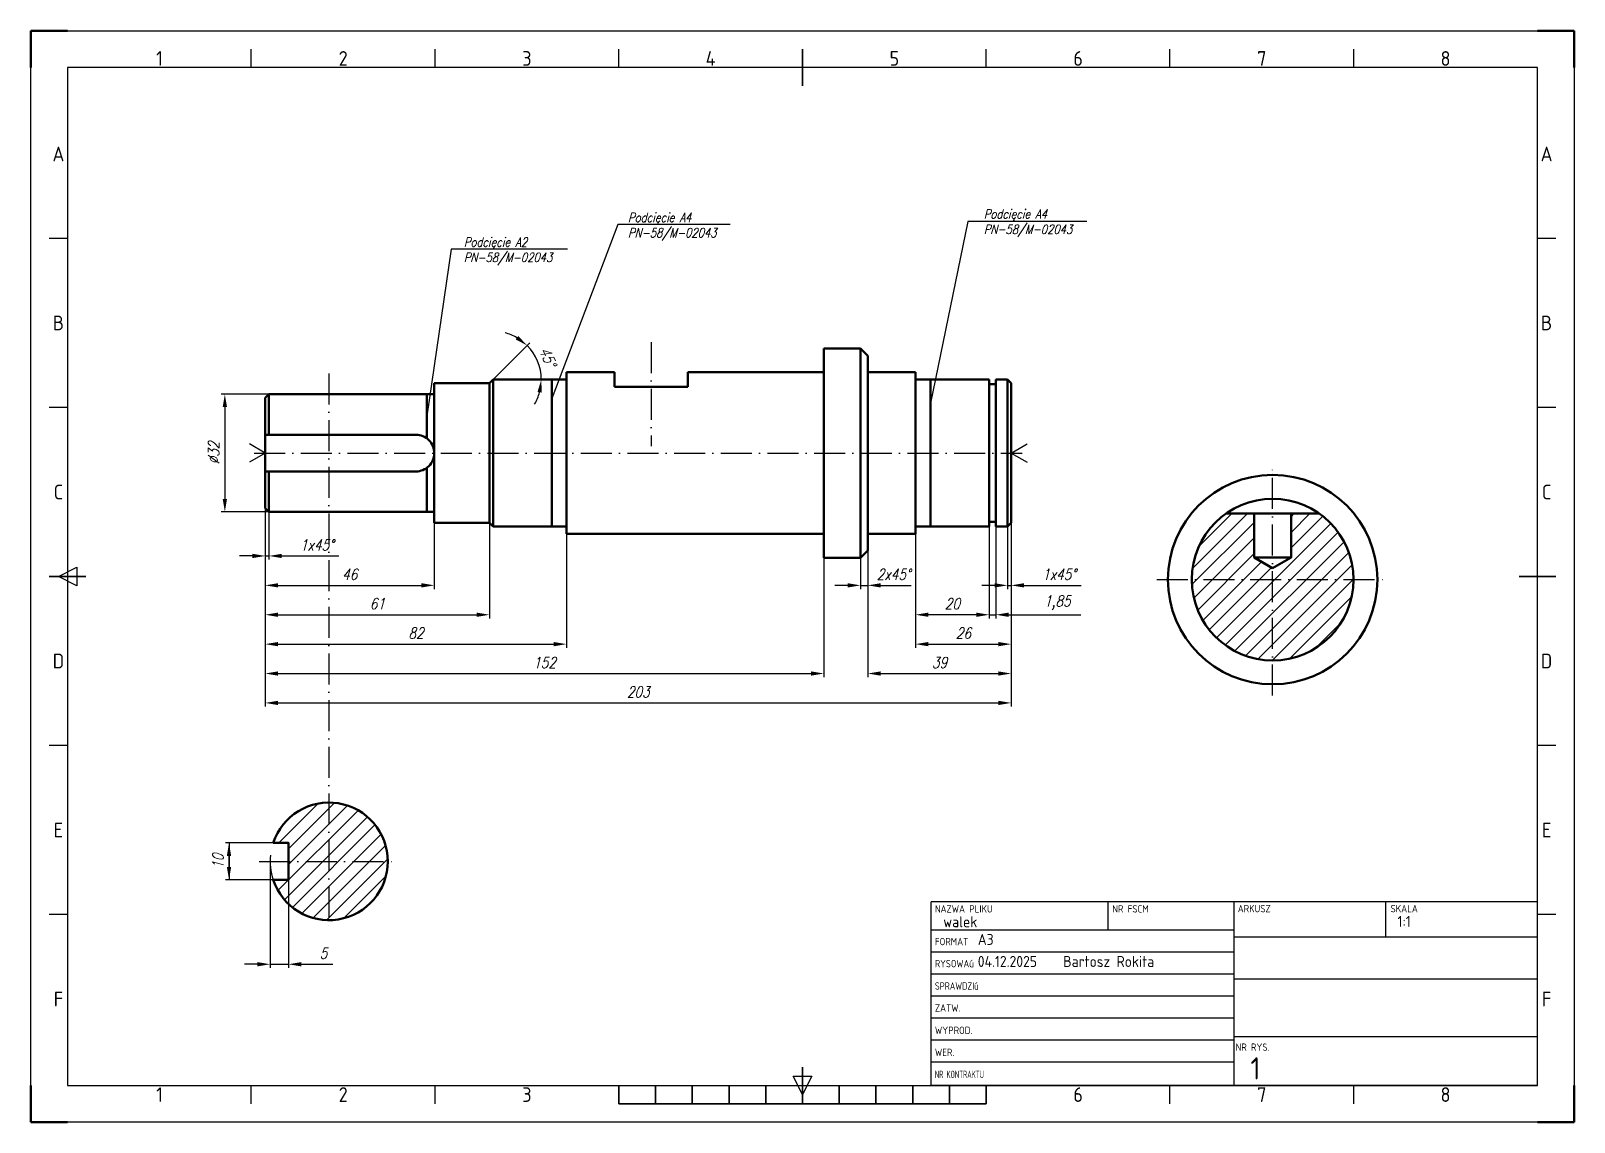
# Model space of a CAD drawing. Header units: millimetres. Extents: x 0 to 420, y 0 to 297.
import ezdxf
from ezdxf.enums import TextEntityAlignment as Align

# ---------------------------------------------------------------- set-up
doc = ezdxf.new("R2010")
doc.units = ezdxf.units.MM
doc.header["$LTSCALE"] = 0.7
doc.linetypes.add('ACAD_ISO10W100', pattern=[18, 12, -3, 0, -3])
for name, color, linetype, lineweight in [('0.25', 41, 'Continuous', 25), ('0.50', 7, 'Continuous', 50), ('AM_5', 3, 'Continuous', 25), ('AM_7', 4, 'ACAD_ISO10W100', 25), ('AM_8', 1, 'Continuous', 25), ('AM_BOR', 7, 'Continuous', 50)]:
    doc.layers.add(name, color=color, linetype=linetype, lineweight=lineweight)
doc.styles.add('ACISOTS', font='GENISO.shx')
doc.styles.get("Standard").update_dxf_attribs({"font": 'simplex.shx', "width": 0.8, "oblique": 15})
doc.dimstyles.new('AM_ISO$0', dxfattribs={"dimtxt": 3, "dimasz": 3.5, "dimexe": 1, "dimexo": 0, "dimgap": 1.5, "dimtad": 1, "dimtxsty": 'Standard', "dimcen": 0, "dimclrd": 256, "dimclre": 256, "dimclrt": 2, "dimadec": 0, "dimazin": 2, "dimtp": 0.1, "dimtm": 0.1, "dimtfac": 0.71, "dimtmove": 0, "dimatfit": 3, "dimfxl": 1, "dimlwd": -1, "dimlwe": -1, "dimarcsym": 1})
doc.dimstyles.new('AM_ISO$2', dxfattribs={"dimtxt": 3, "dimasz": 3.5, "dimexe": 1, "dimexo": 0, "dimgap": 1.5, "dimtad": 1, "dimtxsty": 'Standard', "dimcen": 0, "dimclrd": 256, "dimclre": 256, "dimclrt": 2, "dimadec": 0, "dimazin": 2, "dimtp": 0.1, "dimtm": 0.1, "dimtfac": 0.71, "dimtmove": 0, "dimatfit": 3, "dimfxl": 1, "dimlwd": -1, "dimlwe": -1, "dimarcsym": 1})
pattern_1 = [(45, (0, 0), (-2.12132, 2.12132), [])]

# ---------------------------------------------------------------- blocks, each defined once
blk = doc.blocks.new('ISO_A3')
for p, q in [((410, 287), (10, 287)), ((10, 287), (10, 10)), ((410, 10), (410, 287)), ((10, 10), (410, 10))]:
    blk.add_line(p, q)
at = {"layer": 'AM_BOR'}
for p, q in [((10, 297), (0, 297)), ((0, 297), (0, 287)), ((420, 297), (410, 297)), ((420, 287), (420, 297)), ((0, 0), (0, 10)), ((420, 0), (420, 10)), ((0, 0), (10, 0)), ((420, 0), (410, 0))]:
    blk.add_line(p, q, dxfattribs=at)
at = {"layer": 'AM_BOR', "color": 1, "lineweight": 25}
for p, q in [((0, 297), (420, 297)), ((0, 0), (0, 297)), ((420, 297), (420, 0)), ((60, 287), (60, 292)), ((110, 287), (110, 292)), ((160, 287), (160, 292)), ((260, 287), (260, 292)), ((310, 287), (310, 292)), ((360, 287), (360, 292)), ((10, 240.5), (5, 240.5)), ((415, 240.5), (410, 240.5)), ((10, 194.5), (5, 194.5)), ((415, 194.5), (410, 194.5)), ((7.5, 148.5), (12.5, 151)), ((12.5, 146), (7.5, 148.5)), ((12.5, 151), (12.5, 146)), ((10, 102.5), (5, 102.5)), ((415, 102.5), (410, 102.5)), ((10, 56.5), (5, 56.5)), ((415, 56.5), (410, 56.5)), ((60, 5), (60, 10)), ((110, 5), (110, 10)), ((210, 7.5), (207.5, 12.5)), ((207.5, 12.5), (212.5, 12.5)), ((212.5, 12.5), (210, 7.5)), ((310, 5), (310, 10)), ((360, 5), (360, 10)), ((420, 0), (0, 0))]:
    blk.add_line(p, q, dxfattribs=at)
at = {"layer": 'AM_BOR', "color": 2, "lineweight": 35}
for p, q in [((210, 282), (210, 292)), ((5, 148.5), (15, 148.5)), ((405, 148.5), (415, 148.5)), ((210, 5), (210, 15)), ((160, 5), (160, 10)), ((170, 5), (170, 10)), ((180, 5), (180, 10)), ((190, 5), (190, 10)), ((200, 5), (200, 10)), ((220, 5), (220, 10)), ((230, 5), (230, 10)), ((240, 5), (240, 10)), ((250, 5), (250, 10)), ((260, 5), (260, 10)), ((160, 5), (260, 5))]:
    blk.add_line(p, q, dxfattribs=at)
at = {"layer": 'AM_BOR', "color": 1, "lineweight": 25, "style": 'ACISOTS'}
for s, p in [('1', (35, 289.5)), ('2', (85, 289.5)), ('3', (135, 289.5)), ('4', (185, 289.5)), ('5', (235, 289.5)), ('6', (285, 289.5)), ('7', (335, 289.5)), ('8', (385, 289.5)), ('A', (7.5, 263.5)), ('A', (412.5, 263.5)), ('B', (7.5, 217.5)), ('B', (412.5, 217.5)), ('C', (7.5, 171.5)), ('C', (412.5, 171.5)), ('D', (7.5, 125.5)), ('D', (412.5, 125.5)), ('E', (7.5, 79.5)), ('E', (412.5, 79.5)), ('F', (7.5, 33.5)), ('F', (412.5, 33.5)), ('1', (35, 7.5)), ('2', (85, 7.5)), ('3', (135, 7.5)), ('6', (285, 7.5)), ('7', (335, 7.5)), ('8', (385, 7.5))]:
    blk.add_text(s, height=4, dxfattribs=at).set_placement(p, align=Align.MIDDLE)
blk = doc.blocks.new('ISO_TITLEA')
for p, q in [((0, 50), (-165, 50)), ((-165, 0), (-165, 50)), ((0, 0), (0, 50)), ((0, 0), (-165, 0))]:
    blk.add_line(p, q)
at = {"layer": 'AM_BOR', "color": 1, "lineweight": 25}
for p, q in [((-116.86, 50), (-116.86, 42.38)), ((-82.5, 0), (-82.5, 50)), ((-41.25, 40.35), (-41.25, 50)), ((-165, 42.38), (-82.5, 42.38)), ((0, 40.35), (-82.5, 40.35)), ((-165, 36.38), (-82.5, 36.38)), ((-165, 30.38), (-82.5, 30.38)), ((-82.5, 29.01), (0, 29.01)), ((-165, 24.38), (-82.5, 24.38)), ((-165, 18.38), (-82.5, 18.38)), ((-82.5, 13.29), (0, 13.29)), ((-165, 12.38), (-82.5, 12.38)), ((-165, 6.38), (-82.5, 6.38))]:
    blk.add_line(p, q, dxfattribs=at)
at = {"layer": 'AM_BOR', "color": 1, "lineweight": 25, "style": 'ACISOTS'}
for s, p in [('NAZWA PLIKU', (-163.97, 47.04)), ('NR FSCM', (-115.7, 47.04)), ('ARKUSZ', (-81.55, 47.11)), ('SKALA', (-39.97, 47.11)), ('FORMAT', (-163.97, 38.14)), ('ZATW.', (-163.97, 20.08)), ('WYPROD.', (-163.97, 13.99)), ('WER.', (-163.97, 7.99)), ('NR RYS.', (-82.12, 9.41))]:
    blk.add_text(s, height=2, dxfattribs=at).set_placement(p)
for s, width, p in [('RYSOWAú', 0.964912, (-163.97, 32.14)), ('SPRAWDZIú', 0.816071, (-163.97, 26.05)), ('NR KONTRAKTU', 0.610433, (-163.97, 1.99))]:
    blk.add_text(s, height=2, dxfattribs=dict(at, width=width)).set_placement(p)
at = {"layer": 'AM_BOR', "color": 2, "lineweight": 35, "style": 'ACISOTS'}
for tag, p, height in [('GEN-TITLE-DWG{13.6}', (-161.69, 43.04), 3), ('GEN-TITLE-FSCM{8.6}', (-113.32, 43.04), 3), ('GEN-TITLE-SHEET{11.8}', (-79.67, 43.11), 3), ('GEN-TITLE-SCA{12.7}', (-38.05, 43.13), 3), ('GEN-TITLE-SIZ{22.6}', (-152.3, 38.23), 3), ('GEN-TITLE-DAT{7.1}', (-152.3, 32.23), 3), ('GEN-TITLE-NAME{14.9}', (-129.04, 32.23), 3), ('GEN-TITLE-DACT{21}', (-78.21, 33.14), 3.5), ('GEN-TITLE-CHKD{7.1}', (-152.3, 26.14), 3), ('GEN-TITLE-CHKM{14.9}', (-129.04, 26.14), 3), ('GEN-TITLE-DES1{12.3}', (-78.24, 20.94), 6), ('GEN-TITLE-APPD{7.1}', (-152.3, 20.17), 3), ('GEN-TITLE-APPM{14.9}', (-129.04, 20.17), 3), ('GEN-TITLE-ISSD{7.1}', (-152.3, 14.08), 3), ('GEN-TITLE-ISSM{14.9}', (-129.04, 14.08), 3), ('GEN-TITLE-DES2{24.5}', (-78.21, 15.44), 3), ('GEN-TITLE-REV{22.6}', (-152.3, 8.08), 3), ('GEN-TITLE-CTRN{19.4}', (-152.3, 2.08), 3.5)]:
    blk.add_attdef(tag, p, '', height=height, dxfattribs=at)
at = {"layer": 'AM_BOR', "style": 'ACISOTS'}
blk.add_attdef('GEN-TITLE-NR{12.3}', (-78.08, 1.63), '', height=6, dxfattribs=at)
blk = doc.blocks.new('*D5')
at = {"layer": 'AM_5', "linetype": 'ByBlock', "transparency": 16777216}
for p, q in [((65.13, 70.97), (65.13, 41.97)), ((70.13, 65.97), (70.13, 41.97)), ((61.63, 42.97), (58.13, 42.97)), ((65.13, 42.97), (70.13, 42.97)), ((73.63, 42.97), (82.15, 42.97))]:
    blk.add_line(p, q, dxfattribs=at)
at = {"layer": 'AM_5', "transparency": 16777216}
for points in [[(61.63, 43.56), (61.63, 42.39), (65.13, 42.97)], [(73.63, 43.56), (73.63, 42.39), (70.13, 42.97)]]:
    blk.add_solid(points, dxfattribs=at)
at = {"layer": 'Defpoints', "color": 0, "transparency": 16777216}
for p in [(65.13, 70.97), (70.13, 65.97), (70.13, 42.97)]:
    blk.add_point(p, dxfattribs=at)
at = {"layer": 'AM_5', "color": 2, "transparency": 16777216, "insert": (79.64, 45.97), "char_height": 3, "attachment_point": 5}
blk.add_mtext('5', dxfattribs=at)
blk = doc.blocks.new('*D6')
at = {"layer": 'AM_5', "linetype": 'ByBlock', "transparency": 16777216}
for p, q in [((65.93, 75.97), (52.93, 75.97)), ((53.93, 75.97), (53.93, 65.97)), ((65.93, 65.97), (52.93, 65.97))]:
    blk.add_line(p, q, dxfattribs=at)
at = {"layer": 'AM_5', "transparency": 16777216}
for p, q in [((53.93, 69.47), (53.93, 72.97)), ((53.93, 72.47), (53.93, 68.97))]:
    blk.add_line(p, q, dxfattribs=at)
for points in [[(53.34, 72.47), (54.51, 72.47), (53.93, 75.97)], [(53.34, 69.47), (54.51, 69.47), (53.93, 65.97)]]:
    blk.add_solid(points, dxfattribs=at)
at = {"layer": 'Defpoints', "color": 0, "transparency": 16777216}
for p in [(65.93, 75.97), (53.93, 65.97), (65.93, 65.97)]:
    blk.add_point(p, dxfattribs=at)
at = {"layer": 'AM_5', "color": 2, "transparency": 16777216, "insert": (50.93, 70.97), "char_height": 3, "attachment_point": 5, "rotation": 90}
blk.add_mtext('10', dxfattribs=at)
blk = doc.blocks.new('*D7')
at = {"layer": 'AM_5', "linetype": 'ByBlock', "transparency": 16777216}
for p, q in [((64.79, 198.09), (51.79, 198.09)), ((52.79, 194.59), (52.79, 169.59)), ((64.79, 166.09), (51.79, 166.09))]:
    blk.add_line(p, q, dxfattribs=at)
at = {"layer": 'AM_5', "transparency": 16777216}
for points in [[(52.21, 194.59), (53.38, 194.59), (52.79, 198.09)], [(52.21, 169.59), (53.38, 169.59), (52.79, 166.09)]]:
    blk.add_solid(points, dxfattribs=at)
at = {"layer": 'Defpoints', "color": 0, "transparency": 16777216}
for p in [(64.79, 198.09), (52.79, 166.09), (64.79, 166.09)]:
    blk.add_point(p, dxfattribs=at)
at = {"layer": 'AM_5', "color": 2, "transparency": 16777216, "insert": (49.79, 182.09), "char_height": 3, "attachment_point": 5, "rotation": 90}
blk.add_mtext('%%C32', dxfattribs=at)
blk = doc.blocks.new('*D8')
at = {"layer": 'AM_5', "linetype": 'ByBlock', "transparency": 16777216}
for p, q in [((63.79, 167.09), (63.79, 153.09)), ((64.79, 166.09), (64.79, 153.09)), ((60.29, 154.09), (56.79, 154.09)), ((63.79, 154.09), (64.79, 154.09)), ((68.29, 154.09), (83.82, 154.09))]:
    blk.add_line(p, q, dxfattribs=at)
at = {"layer": 'AM_5', "transparency": 16777216}
for points in [[(60.29, 154.68), (60.29, 153.51), (63.79, 154.09)], [(68.29, 154.68), (68.29, 153.51), (64.79, 154.09)]]:
    blk.add_solid(points, dxfattribs=at)
at = {"layer": 'Defpoints', "color": 0, "transparency": 16777216}
for p in [(63.79, 167.09), (64.79, 166.09), (64.79, 154.09)]:
    blk.add_point(p, dxfattribs=at)
at = {"layer": 'AM_5', "color": 2, "transparency": 16777216, "insert": (77.81, 157.09), "char_height": 3, "attachment_point": 5}
blk.add_mtext('1x45%%D', dxfattribs=at)
blk = doc.blocks.new('*D9')
at = {"layer": 'AM_5', "linetype": 'ByBlock', "transparency": 16777216}
for p, q in [((63.79, 167.09), (63.79, 145.09)), ((109.79, 166.09), (109.79, 145.09)), ((67.29, 146.09), (106.29, 146.09))]:
    blk.add_line(p, q, dxfattribs=at)
at = {"layer": 'AM_5', "transparency": 16777216}
for points in [[(67.29, 146.68), (67.29, 145.51), (63.79, 146.09)], [(106.29, 146.68), (106.29, 145.51), (109.79, 146.09)]]:
    blk.add_solid(points, dxfattribs=at)
at = {"layer": 'Defpoints', "color": 0, "transparency": 16777216}
for p in [(63.79, 167.09), (109.79, 166.09), (109.79, 146.09)]:
    blk.add_point(p, dxfattribs=at)
at = {"layer": 'AM_5', "color": 2, "transparency": 16777216, "insert": (86.79, 149.09), "char_height": 3, "attachment_point": 5}
blk.add_mtext('46', dxfattribs=at)
blk = doc.blocks.new('*D10')
at = {"layer": 'AM_5', "linetype": 'ByBlock', "transparency": 16777216}
for p, q in [((63.79, 167.09), (63.79, 137.09)), ((124.79, 163.09), (124.79, 137.09)), ((67.29, 138.09), (121.29, 138.09))]:
    blk.add_line(p, q, dxfattribs=at)
at = {"layer": 'AM_5', "transparency": 16777216}
for points in [[(67.29, 138.68), (67.29, 137.51), (63.79, 138.09)], [(121.29, 138.68), (121.29, 137.51), (124.79, 138.09)]]:
    blk.add_solid(points, dxfattribs=at)
at = {"layer": 'Defpoints', "color": 0, "transparency": 16777216}
for p in [(63.79, 167.09), (124.79, 163.09), (124.79, 138.09)]:
    blk.add_point(p, dxfattribs=at)
at = {"layer": 'AM_5', "color": 2, "transparency": 16777216, "insert": (94.29, 141.09), "char_height": 3, "attachment_point": 5}
blk.add_mtext('61', dxfattribs=at)
blk = doc.blocks.new('*D11')
at = {"layer": 'AM_5', "linetype": 'ByBlock', "transparency": 16777216}
for p, q in [((63.79, 167.09), (63.79, 129.09)), ((145.79, 162.09), (145.79, 129.09)), ((67.29, 130.09), (142.29, 130.09))]:
    blk.add_line(p, q, dxfattribs=at)
at = {"layer": 'AM_5', "transparency": 16777216}
for points in [[(67.29, 130.68), (67.29, 129.51), (63.79, 130.09)], [(142.29, 130.68), (142.29, 129.51), (145.79, 130.09)]]:
    blk.add_solid(points, dxfattribs=at)
at = {"layer": 'Defpoints', "color": 0, "transparency": 16777216}
for p in [(63.79, 167.09), (145.79, 162.09), (145.79, 130.09)]:
    blk.add_point(p, dxfattribs=at)
at = {"layer": 'AM_5', "color": 2, "transparency": 16777216, "insert": (104.79, 133.09), "char_height": 3, "attachment_point": 5}
blk.add_mtext('82', dxfattribs=at)
blk = doc.blocks.new('*D12')
at = {"layer": 'AM_5', "linetype": 'ByBlock', "transparency": 16777216}
blk.add_line((125.79, 202.09), (135.78, 212.08), dxfattribs=at)
for start, end in [(60.3245, 75.649), (0, 45), (329.351, 344.6755)]:
    blk.add_arc((125.79, 202.09), 13.13, start, end, dxfattribs=at)
at = {"layer": 'AM_5', "transparency": 16777216}
for points in [[(132.64, 213.96), (131.94, 213.03), (135.07, 211.37)], [(137.87, 198.7), (139.03, 198.55), (138.92, 202.09)]]:
    blk.add_solid(points, dxfattribs=at)
at = {"layer": 'Defpoints', "color": 0, "transparency": 16777216}
for p in [(125.79, 202.09), (125.79, 202.09), (138.47, 205.49), (145.79, 202.09), (124.79, 201.09)]:
    blk.add_point(p, dxfattribs=at)
at = {"layer": 'AM_5', "color": 2, "transparency": 16777216, "insert": (140.69, 208.26), "char_height": 3, "attachment_point": 5, "rotation": 292.5}
blk.add_mtext('45°', dxfattribs=at)
blk = doc.blocks.new('*D13')
at = {"layer": 'AM_5', "linetype": 'ByBlock', "transparency": 16777216}
for p, q in [((63.79, 167.09), (63.79, 121.09)), ((215.79, 160.09), (215.79, 121.09)), ((67.29, 122.09), (212.29, 122.09))]:
    blk.add_line(p, q, dxfattribs=at)
at = {"layer": 'AM_5', "transparency": 16777216}
for points in [[(67.29, 122.68), (67.29, 121.51), (63.79, 122.09)], [(212.29, 122.68), (212.29, 121.51), (215.79, 122.09)]]:
    blk.add_solid(points, dxfattribs=at)
at = {"layer": 'Defpoints', "color": 0, "transparency": 16777216}
for p in [(63.79, 167.09), (215.79, 160.09), (215.79, 122.09)]:
    blk.add_point(p, dxfattribs=at)
at = {"layer": 'AM_5', "color": 2, "transparency": 16777216, "insert": (139.79, 125.09), "char_height": 3, "attachment_point": 5}
blk.add_mtext('152', dxfattribs=at)
blk = doc.blocks.new('*D20')
at = {"layer": 'AM_5', "linetype": 'ByBlock', "transparency": 16777216}
for p, q in [((63.79, 167.09), (63.79, 113.09)), ((266.79, 163.09), (266.79, 113.09)), ((67.29, 114.09), (263.29, 114.09))]:
    blk.add_line(p, q, dxfattribs=at)
at = {"layer": 'AM_5', "transparency": 16777216}
for points in [[(67.29, 114.68), (67.29, 113.51), (63.79, 114.09)], [(263.29, 114.68), (263.29, 113.51), (266.79, 114.09)]]:
    blk.add_solid(points, dxfattribs=at)
at = {"layer": 'Defpoints', "color": 0, "transparency": 16777216}
for p in [(63.79, 167.09), (266.79, 163.09), (266.79, 114.09)]:
    blk.add_point(p, dxfattribs=at)
at = {"layer": 'AM_5', "color": 2, "transparency": 16777216, "insert": (165.29, 117.09), "char_height": 3, "attachment_point": 5}
blk.add_mtext('203', dxfattribs=at)
blk = doc.blocks.new('*D21')
at = {"layer": 'AM_5', "linetype": 'ByBlock', "transparency": 16777216}
for p, q in [((266.79, 163.09), (266.79, 121.09)), ((227.79, 155.59), (227.79, 121.09)), ((231.29, 122.09), (263.29, 122.09))]:
    blk.add_line(p, q, dxfattribs=at)
at = {"layer": 'AM_5', "transparency": 16777216}
for points in [[(231.29, 122.68), (231.29, 121.51), (227.79, 122.09)], [(263.29, 122.68), (263.29, 121.51), (266.79, 122.09)]]:
    blk.add_solid(points, dxfattribs=at)
at = {"layer": 'Defpoints', "color": 0, "transparency": 16777216}
for p in [(266.79, 163.09), (227.79, 155.59), (266.79, 122.09)]:
    blk.add_point(p, dxfattribs=at)
at = {"layer": 'AM_5', "color": 2, "transparency": 16777216, "insert": (247.29, 125.09), "char_height": 3, "attachment_point": 5}
blk.add_mtext('39', dxfattribs=at)
blk = doc.blocks.new('*D22')
at = {"layer": 'AM_5', "linetype": 'ByBlock', "transparency": 16777216}
for p, q in [((240.79, 160.09), (240.79, 129.09)), ((266.79, 163.09), (266.79, 129.09)), ((244.29, 130.09), (263.29, 130.09))]:
    blk.add_line(p, q, dxfattribs=at)
at = {"layer": 'AM_5', "transparency": 16777216}
for points in [[(244.29, 130.68), (244.29, 129.51), (240.79, 130.09)], [(263.29, 130.68), (263.29, 129.51), (266.79, 130.09)]]:
    blk.add_solid(points, dxfattribs=at)
at = {"layer": 'Defpoints', "color": 0, "transparency": 16777216}
for p in [(240.79, 160.09), (266.79, 163.09), (266.79, 130.09)]:
    blk.add_point(p, dxfattribs=at)
at = {"layer": 'AM_5', "color": 2, "transparency": 16777216, "insert": (253.79, 133.09), "char_height": 3, "attachment_point": 5}
blk.add_mtext('26', dxfattribs=at)
blk = doc.blocks.new('*D23')
at = {"layer": 'AM_5', "linetype": 'ByBlock', "transparency": 16777216}
for p, q in [((240.79, 160.09), (240.79, 137.09)), ((260.79, 162.09), (260.79, 137.09)), ((257.29, 138.09), (244.29, 138.09))]:
    blk.add_line(p, q, dxfattribs=at)
at = {"layer": 'AM_5', "transparency": 16777216}
for points in [[(244.29, 138.68), (244.29, 137.51), (240.79, 138.09)], [(257.29, 138.68), (257.29, 137.51), (260.79, 138.09)]]:
    blk.add_solid(points, dxfattribs=at)
at = {"layer": 'Defpoints', "color": 0, "transparency": 16777216}
for p in [(240.79, 160.09), (260.79, 162.09), (240.79, 138.09)]:
    blk.add_point(p, dxfattribs=at)
at = {"layer": 'AM_5', "color": 2, "transparency": 16777216, "insert": (250.79, 141.09), "char_height": 3, "attachment_point": 5}
blk.add_mtext('20', dxfattribs=at)
blk = doc.blocks.new('*D26')
at = {"layer": 'AM_5', "linetype": 'ByBlock', "transparency": 16777216}
for p, q in [((265.79, 162.09), (265.79, 145.09)), ((266.79, 163.09), (266.79, 145.09)), ((262.29, 146.09), (258.79, 146.09)), ((265.79, 146.09), (266.79, 146.09)), ((270.29, 146.09), (285.82, 146.09))]:
    blk.add_line(p, q, dxfattribs=at)
at = {"layer": 'AM_5', "transparency": 16777216}
for points in [[(262.29, 146.68), (262.29, 145.51), (265.79, 146.09)], [(270.29, 146.68), (270.29, 145.51), (266.79, 146.09)]]:
    blk.add_solid(points, dxfattribs=at)
at = {"layer": 'Defpoints', "color": 0, "transparency": 16777216}
for p in [(265.79, 162.09), (266.79, 163.09), (266.79, 146.09)]:
    blk.add_point(p, dxfattribs=at)
at = {"layer": 'AM_5', "color": 2, "transparency": 16777216, "insert": (279.81, 149.09), "char_height": 3, "attachment_point": 5}
blk.add_mtext('1x45%%D', dxfattribs=at)

msp = doc.modelspace()

# ---------------------------------------------------------------- hatches: boundary and pattern name
at = {"layer": 'AM_8'}
h = msp.add_hatch(dxfattribs=at)
h.set_pattern_fill('_USER', color=256, scale=3, angle=45, style=0, pattern_type=0)
h.set_pattern_definition(pattern_1)
edge = h.paths.add_edge_path()
edge.add_line((342.946, 165.657), (342.946, 153.657))
edge.add_line((342.946, 153.657), (337.946, 150.771))
edge.add_line((337.946, 150.771), (332.946, 153.657))
edge.add_line((332.946, 153.657), (332.946, 165.657))
edge.add_line((332.946, 165.657), (325.297, 165.657))
edge.add_arc((337.946, 147.657), 22, 125.0968, 414.9032)
edge.add_line((350.595, 165.657), (342.946, 165.657))
h = msp.add_hatch(dxfattribs=at)
h.set_pattern_fill('_USER', color=256, scale=3, angle=45, style=0, pattern_type=0)
h.set_pattern_definition(pattern_1)
edge = h.paths.add_edge_path()
edge.add_arc((81.127, 70.974), 16, 198.20996, 521.79004)
edge.add_line((65.928, 75.974), (70.127, 75.974))
edge.add_line((70.127, 75.974), (70.127, 65.974))
edge.add_line((70.127, 65.974), (65.928, 65.974))

# ---------------------------------------------------------------- linework, layer by layer
at = {"layer": '0.25'}
for p, q in [((63.792, 182.093), (59.462, 184.593)), ((63.792, 182.093), (59.462, 179.593)), ((266.792, 182.093), (271.122, 184.593)), ((266.792, 182.093), (271.122, 179.593))]:
    msp.add_line(p, q, dxfattribs=at)
msp.add_arc((81.127, 70.974), 16, 173.8335, 198.20996, dxfattribs=at)
at = {"layer": '0.50'}
for p, q in [((215.792, 204.093), (215.792, 210.593)), ((215.792, 210.593), (225.792, 210.593)), ((225.792, 210.593), (227.792, 208.593)), ((227.792, 208.593), (225.792, 210.593)), ((225.792, 210.593), (225.792, 153.593)), ((227.792, 208.593), (227.792, 204.093)), ((124.792, 201.093), (125.792, 202.093)), ((125.792, 202.093), (145.792, 202.093)), ((125.792, 162.093), (125.792, 202.093)), ((141.792, 202.093), (141.792, 162.093)), ((145.792, 202.093), (145.792, 204.093)), ((145.792, 204.093), (158.792, 204.093)), ((145.792, 202.093), (145.792, 162.093)), ((158.792, 204.093), (158.792, 200.093)), ((178.792, 200.093), (178.792, 204.093)), ((178.792, 204.093), (215.792, 204.093)), ((215.792, 160.093), (215.792, 204.093)), ((227.792, 204.093), (240.792, 204.093)), ((227.792, 160.093), (227.792, 204.093)), ((240.792, 204.093), (240.792, 202.093)), ((240.792, 202.093), (260.792, 202.093)), ((240.792, 202.093), (240.792, 162.093)), ((244.792, 202.093), (244.792, 162.093)), ((260.792, 202.093), (260.792, 200.843)), ((262.642, 200.843), (262.642, 202.093)), ((262.642, 202.093), (265.792, 202.093)), ((265.792, 202.093), (266.792, 201.093)), ((265.792, 162.093), (265.792, 202.093)), ((63.792, 197.093), (64.792, 198.093)), ((64.792, 198.093), (109.792, 198.093)), ((64.792, 198.093), (64.792, 187.093)), ((107.792, 186.093), (107.792, 198.093)), ((109.792, 200.093), (109.792, 201.093)), ((109.792, 201.093), (124.792, 201.093)), ((109.792, 198.093), (109.792, 200.093)), ((109.792, 166.093), (109.792, 198.093)), ((124.792, 201.093), (124.792, 201.093)), ((124.792, 201.093), (124.792, 163.093)), ((158.792, 200.093), (178.792, 200.093)), ((260.792, 200.843), (262.642, 200.843)), ((260.792, 163.343), (260.792, 200.843)), ((262.642, 200.843), (262.642, 163.343)), ((266.792, 201.093), (266.792, 182.093)), ((63.792, 182.093), (63.792, 197.093)), ((63.792, 182.093), (63.792, 167.093)), ((266.792, 163.093), (266.792, 182.093)), ((64.792, 177.093), (64.792, 166.093)), ((107.792, 166.093), (107.792, 178.093)), ((64.792, 166.093), (63.792, 167.093)), ((64.792, 166.093), (109.792, 166.093)), ((109.792, 166.093), (109.792, 164.093)), ((109.792, 164.093), (109.792, 163.093)), ((325.297, 165.657), (350.595, 165.657)), ((109.792, 163.093), (124.792, 163.093)), ((124.792, 163.093), (124.792, 163.093)), ((124.792, 163.093), (125.792, 162.093)), ((125.792, 162.093), (145.792, 162.093)), ((145.792, 162.093), (145.792, 160.093)), ((145.792, 160.093), (215.792, 160.093)), ((215.792, 160.093), (215.792, 153.593)), ((227.792, 155.593), (227.792, 160.093)), ((227.792, 160.093), (240.792, 160.093)), ((240.792, 160.093), (240.792, 162.093)), ((240.792, 162.093), (260.792, 162.093)), ((260.792, 162.093), (260.792, 163.343)), ((260.792, 163.343), (262.642, 163.343)), ((262.642, 163.343), (262.642, 162.093)), ((262.642, 162.093), (265.792, 162.093)), ((266.792, 163.093), (265.792, 162.093)), ((227.792, 155.593), (225.792, 153.593)), ((215.792, 153.593), (225.792, 153.593)), ((332.946, 153.657), (337.946, 150.771)), ((342.946, 153.657), (337.946, 150.771))]:
    msp.add_line(p, q, dxfattribs=at)
msp.add_lwpolyline([(63.792, 187.093), (104.792, 187.093, -0.4142136), (109.792, 182.093), (109.792, 182.093, -0.4142136), (104.792, 177.093), (63.792, 177.093)], format="xyb", close=True, dxfattribs=at)
msp.add_lwpolyline([(332.946, 153.657), (342.946, 153.657), (342.946, 165.657), (332.946, 165.657)], close=True, dxfattribs=at)
msp.add_lwpolyline([(65.928, 75.974), (70.127, 75.974), (70.127, 65.974), (65.928, 65.974)], dxfattribs=at)
for radius in [28.5, 22]:
    msp.add_circle((337.946, 147.657), radius, dxfattribs=at)
msp.add_arc((81.127, 70.974), 16, 198.20996, 161.79004, dxfattribs=at)
at = {"layer": 'AM_5'}
for p, q in [((159.761, 244.299), (141.792, 196.975)), ((190.288, 244.299), (159.761, 244.299)), ((255.014, 245.104), (244.792, 195.675)), ((287.402, 245.104), (255.014, 245.104)), ((114.388, 237.632), (107.792, 192.093)), ((146.073, 237.632), (114.388, 237.632)), ((260.792, 162.093), (260.792, 137.093)), ((262.642, 162.093), (262.642, 137.093)), ((227.792, 155.593), (227.792, 145.093)), ((225.792, 153.593), (225.792, 145.093)), ((222.292, 146.093), (218.792, 146.093)), ((225.792, 146.093), (227.792, 146.093)), ((231.292, 146.093), (239.573, 146.093)), ((257.292, 138.093), (253.792, 138.093)), ((260.792, 138.093), (262.642, 138.093)), ((266.142, 138.093), (285.785, 138.093))]:
    msp.add_line(p, q, dxfattribs=at)
for points in [[(222.292, 146.676), (222.292, 145.509), (225.792, 146.093)], [(231.292, 146.676), (231.292, 145.509), (227.792, 146.093)], [(257.292, 138.676), (257.292, 137.509), (260.792, 138.093)], [(266.142, 138.676), (266.142, 137.509), (262.642, 138.093)]]:
    msp.add_solid(points, dxfattribs=at)
at = {"layer": 'AM_7'}
for p, q in [((168.792, 212.245), (168.792, 183.953)), ((81.127, 203.728), (81.127, 53.522)), ((60.792, 182.093), (269.792, 182.093)), ((337.946, 116.157), (337.946, 179.157)), ((306.446, 147.657), (369.446, 147.657)), ((62.127, 70.974), (100.127, 70.974))]:
    msp.add_line(p, q, dxfattribs=at)

# ---------------------------------------------------------------- block references
at = {"lineweight": 0}
msp.add_blockref('ISO_A3', (0, 0), dxfattribs=at)
msp.add_blockref('ISO_TITLEA', (410, 10), dxfattribs=at).add_auto_attribs({'GEN-TITLE-DWG{13.6}': 'walek', 'GEN-TITLE-SCA{12.7}': '1:1', 'GEN-TITLE-DAT{7.1}': '04.12.2025', 'GEN-TITLE-NAME{14.9}': 'Bartosz Rokita', 'GEN-TITLE-NR{12.3}': '1', 'GEN-TITLE-SIZ{22.6}': 'A3'})

# ---------------------------------------------------------------- texts
at = {"layer": 'AM_5', "color": 2, "oblique": 15, "width": 0.8}
msp.add_text('2x45°', height=3, dxfattribs=at).set_placement((230.215, 147.593))
at = {"layer": 'AM_5', "color": 2}
for s, insert, char_height, attachment_point in [('Podcięcie A4\\PPN-58/M-02043', (259.333, 240.909), 2.5, 7), ('Podcięcie A4\\PPN-58/M-02043', (162.523, 239.966), 2.5, 7), ('Podcięcie A2\\PPN-58/M-02043', (117.821, 233.261), 2.5, 7), ('1,85', (279.354, 141.378), 3, 5)]:
    msp.add_mtext(s, dxfattribs=dict(at, insert=insert, char_height=char_height, attachment_point=attachment_point))

# ---------------------------------------------------------------- dimensions: what is measured, and where the dimension line sits
at = {"layer": 'AM_5'}
dim = msp.add_angular_dim_2l(base=(138.47, 205.49), line1=((124.792, 201.093), (125.792, 202.093)), line2=((125.792, 202.093), (145.792, 202.093)), dimstyle='AM_ISO$2', override={"dimpost": ''}, dxfattribs=at)
dim.commit()
dim.dimension.update_dxf_attribs({"geometry": '*D12', "text_midpoint": (140.69, 208.263)})
for base, p1, p2, angle, text, picture, middle in [((52.792, 166.093), (64.792, 198.093), (64.792, 166.093), 90, '%%C<>', '*D7', (49.792, 182.093)), ((266.792, 146.093), (265.792, 162.093), (266.792, 163.093), 0, '<>x45%%D', '*D26', (279.808, 149.093))]:
    dim = msp.add_linear_dim(base=base, p1=p1, p2=p2, angle=angle, text=text, dimstyle='AM_ISO$0', override={"dimpost": ''}, dxfattribs=at)
    dim.commit()
    dim.dimension.update_dxf_attribs({"geometry": picture, "text_midpoint": middle})
dim = msp.add_linear_dim(base=(64.792, 154.093), p1=(63.792, 167.093), p2=(64.792, 166.093), text='<>x45%%D', dimstyle='AM_ISO$0', override={"dimpost": ''}, dxfattribs=at)
dim.commit()
dim.dimension.update_dxf_attribs({"geometry": '*D8', "text_midpoint": (77.808, 157.093)})
for base, p2, picture, middle in [((109.792, 146.093), (109.792, 166.093), '*D9', (86.792, 149.093)), ((124.792, 138.093), (124.792, 163.093), '*D10', (94.292, 141.093)), ((145.792, 130.093), (145.792, 162.093), '*D11', (104.792, 133.093))]:
    dim = msp.add_linear_dim(base=base, p1=(63.792, 167.093), p2=p2, dimstyle='AM_ISO$0', dxfattribs=at)
    dim.commit()
    dim.dimension.update_dxf_attribs({"geometry": picture, "text_midpoint": middle})
for base, p1, p2, picture, middle in [((215.792, 122.093), (63.792, 167.093), (215.792, 160.093), '*D13', (139.792, 125.093)), ((266.792, 114.093), (63.792, 167.093), (266.792, 163.093), '*D20', (165.292, 117.093)), ((240.792, 138.093), (260.792, 162.093), (240.792, 160.093), '*D23', (250.792, 141.093)), ((70.127, 42.974), (65.127, 70.974), (70.127, 65.974), '*D5', (79.638, 45.974))]:
    dim = msp.add_linear_dim(base=base, p1=p1, p2=p2, angle=0, dimstyle='AM_ISO$0', override={"dimpost": ''}, dxfattribs=at)
    dim.commit()
    dim.dimension.update_dxf_attribs({"geometry": picture, "text_midpoint": middle})
for base, p1, p2, angle, picture, middle in [((266.792, 122.093), (227.792, 155.593), (266.792, 163.093), 0, '*D21', (247.292, 125.093)), ((266.792, 130.093), (240.792, 160.093), (266.792, 163.093), 0, '*D22', (253.792, 133.093)), ((53.928, 65.974), (65.928, 75.974), (65.928, 65.974), 90, '*D6', (50.928, 70.974))]:
    dim = msp.add_linear_dim(base=base, p1=p1, p2=p2, angle=angle, dimstyle='AM_ISO$0', dxfattribs=at)
    dim.commit()
    dim.dimension.update_dxf_attribs({"geometry": picture, "text_midpoint": middle})

doc.saveas('drawing.dxf')
